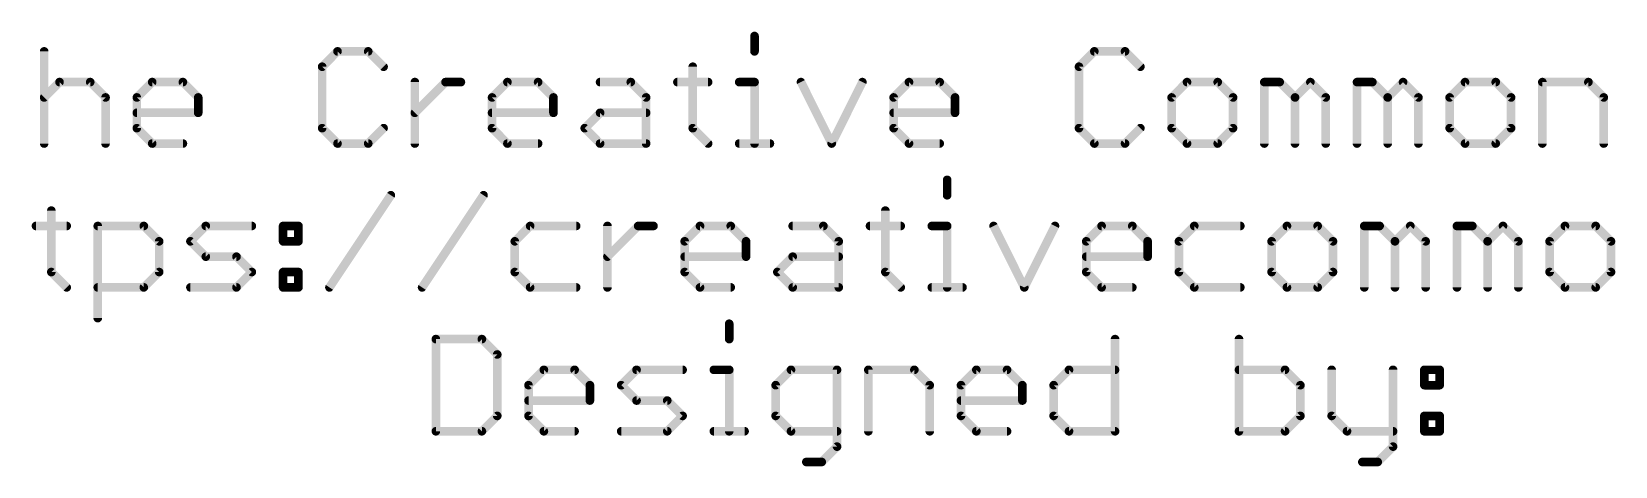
# Model space of a CAD drawing. Extents: x -30 to 77, y -16 to 20.
# Drawn here: x -5.79 to 22.18, y -15.78 to -8.11 of the extents above; entities that cross this region are included whole.
import ezdxf

# ---------------------------------------------------------------- set-up
doc = ezdxf.new("R2010")
doc.units = 0
doc.layers.add('51', color=53, linetype='CONTINUOUS')

msp = doc.modelspace()

# ---------------------------------------------------------------- linework, layer by layer
at = {"layer": '51', "const_width": 0.1524}
for points in [[(6.9762, -8.1856), (6.9762, -8.4568)], [(-5.5736, -8.4568), (-5.5736, -10.0838)], [(-0.391, -8.4568), (-0.6621, -8.728)], [(0.1514, -8.4568), (-0.391, -8.4568)], [(0.4225, -8.728), (0.1514, -8.4568)], [(12.9791, -8.4568), (12.708, -8.728)], [(13.5215, -8.4568), (12.9791, -8.4568)], [(13.7926, -8.728), (13.5215, -8.4568)], [(-0.6621, -8.728), (-0.6621, -9.8126)], [(5.8848, -8.728), (5.8848, -9.8126)], [(12.708, -8.728), (12.708, -9.8126)], [(-5.5736, -9.2703), (-5.3024, -8.9991)], [(-5.3024, -8.9991), (-4.7601, -8.9991)], [(-4.7601, -8.9991), (-4.4889, -9.2703)], [(-3.9364, -9.2703), (-3.6653, -8.9991)], [(-3.6653, -8.9991), (-3.1229, -8.9991)], [(-3.1229, -8.9991), (-2.8518, -9.2703)], [(0.975, -10.0838), (0.975, -8.9991)], [(0.975, -9.5415), (1.5174, -8.9991)], [(1.5174, -8.9991), (1.7885, -8.9991)], [(2.3393, -9.2703), (2.6105, -8.9991)], [(2.6105, -8.9991), (3.1528, -8.9991)], [(3.1528, -8.9991), (3.424, -9.2703)], [(4.2476, -8.9991), (4.79, -8.9991)], [(4.79, -8.9991), (5.0611, -9.2703)], [(5.6136, -8.9991), (6.156, -8.9991)], [(6.7051, -8.9991), (6.9762, -8.9991)], [(6.9762, -8.9991), (6.9762, -10.0838)], [(7.7965, -8.9991), (8.3388, -10.0838)], [(8.3388, -10.0838), (8.8812, -8.9991)], [(9.4337, -9.2703), (9.7048, -8.9991)], [(9.7048, -8.9991), (10.2472, -8.9991)], [(10.2472, -8.9991), (10.5183, -9.2703)], [(14.6163, -8.9991), (14.3451, -9.2703)], [(15.1586, -8.9991), (14.6163, -8.9991)], [(15.4298, -9.2703), (15.1586, -8.9991)], [(15.9823, -10.0838), (15.9823, -8.9991)], [(15.9823, -8.9991), (16.2535, -8.9991)], [(16.2535, -8.9991), (16.5246, -9.2703)], [(16.5246, -9.2703), (16.7958, -8.9991)], [(16.7958, -8.9991), (17.067, -9.2703)], [(17.6195, -10.0838), (17.6195, -8.9991)], [(17.6195, -8.9991), (17.8906, -8.9991)], [(17.8906, -8.9991), (18.1618, -9.2703)], [(18.1618, -9.2703), (18.4329, -8.9991)], [(18.4329, -8.9991), (18.7041, -9.2703)], [(19.5278, -8.9991), (19.2566, -9.2703)], [(20.0701, -8.9991), (19.5278, -8.9991)], [(20.3413, -9.2703), (20.0701, -8.9991)], [(20.8938, -10.0838), (20.8938, -8.9991)], [(20.8938, -8.9991), (21.7073, -8.9991)], [(21.7073, -8.9991), (21.9784, -9.2703)], [(-4.4889, -9.2703), (-4.4889, -10.0838)], [(-3.9364, -9.8126), (-3.9364, -9.2703)], [(-2.8518, -9.2703), (-2.8518, -9.5415)], [(2.3393, -9.8126), (2.3393, -9.2703)], [(3.424, -9.2703), (3.424, -9.5415)], [(5.0611, -9.2703), (5.0611, -10.0838)], [(9.4337, -9.8126), (9.4337, -9.2703)], [(10.5183, -9.2703), (10.5183, -9.5415)], [(14.3451, -9.2703), (14.3451, -9.8126)], [(15.4298, -9.8126), (15.4298, -9.2703)], [(16.5246, -9.2703), (16.5246, -10.0838)], [(17.067, -9.2703), (17.067, -10.0838)], [(18.1618, -9.2703), (18.1618, -10.0838)], [(18.7041, -9.2703), (18.7041, -10.0838)], [(19.2566, -9.2703), (19.2566, -9.8126)], [(20.3413, -9.8126), (20.3413, -9.2703)], [(21.9784, -9.2703), (21.9784, -10.0838)], [(-2.8518, -9.5415), (-3.9364, -9.5415)], [(3.424, -9.5415), (2.3393, -9.5415)], [(3.9765, -9.8126), (4.2476, -9.5415)], [(4.2476, -9.5415), (5.0611, -9.5415)], [(10.5183, -9.5415), (9.4337, -9.5415)], [(-3.6653, -10.0838), (-3.9364, -9.8126)], [(-0.6621, -9.8126), (-0.391, -10.0838)], [(0.1514, -10.0838), (0.4225, -9.8126)], [(2.6105, -10.0838), (2.3393, -9.8126)], [(4.2476, -10.0838), (3.9765, -9.8126)], [(5.8848, -9.8126), (6.156, -10.0838)], [(9.7048, -10.0838), (9.4337, -9.8126)], [(12.708, -9.8126), (12.9791, -10.0838)], [(13.5215, -10.0838), (13.7926, -9.8126)], [(14.3451, -9.8126), (14.6163, -10.0838)], [(15.1586, -10.0838), (15.4298, -9.8126)], [(19.2566, -9.8126), (19.5278, -10.0838)], [(20.0701, -10.0838), (20.3413, -9.8126)], [(-3.1229, -10.0838), (-3.6653, -10.0838)], [(-0.391, -10.0838), (0.1514, -10.0838)], [(3.1528, -10.0838), (2.6105, -10.0838)], [(5.0611, -10.0838), (4.2476, -10.0838)], [(6.7051, -10.0838), (7.2474, -10.0838)], [(10.2472, -10.0838), (9.7048, -10.0838)], [(12.9791, -10.0838), (13.5215, -10.0838)], [(14.6163, -10.0838), (15.1586, -10.0838)], [(19.5278, -10.0838), (20.0701, -10.0838)], [(10.379, -10.7256), (10.379, -10.9968)], [(-0.5337, -12.6238), (0.5509, -10.9968)], [(1.1034, -12.6238), (2.1881, -10.9968)], [(-5.718, -11.5391), (-5.1757, -11.5391)], [(-5.4469, -11.268), (-5.4469, -12.3526)], [(-4.6266, -13.1661), (-4.6266, -11.5391)], [(-4.6266, -11.5391), (-3.8131, -11.5391)], [(-3.8131, -11.5391), (-3.542, -11.8103)], [(-2.9895, -11.8103), (-2.7183, -11.5391)], [(-2.7183, -11.5391), (-1.9048, -11.5391)], [(-1.3523, -11.5391), (-1.0811, -11.5391)], [(-1.3523, -11.8103), (-1.3523, -11.5391)], [(-1.0811, -11.5391), (-1.0811, -11.8103)], [(3.0118, -11.5391), (2.7406, -11.8103)], [(3.8253, -11.5391), (3.0118, -11.5391)], [(4.3777, -12.6238), (4.3777, -11.5391)], [(4.3777, -12.0815), (4.9201, -11.5391)], [(4.9201, -11.5391), (5.1912, -11.5391)], [(5.742, -11.8103), (6.0132, -11.5391)], [(6.0132, -11.5391), (6.5555, -11.5391)], [(6.5555, -11.5391), (6.8267, -11.8103)], [(7.6504, -11.5391), (8.1927, -11.5391)], [(8.1927, -11.5391), (8.4639, -11.8103)], [(9.0164, -11.5391), (9.5587, -11.5391)], [(9.2875, -11.268), (9.2875, -12.3526)], [(10.1078, -11.5391), (10.379, -11.5391)], [(10.379, -11.5391), (10.379, -12.6238)], [(11.1992, -11.5391), (11.7416, -12.6238)], [(11.7416, -12.6238), (12.2839, -11.5391)], [(12.8364, -11.8103), (13.1075, -11.5391)], [(13.1075, -11.5391), (13.6499, -11.5391)], [(13.6499, -11.5391), (13.921, -11.8103)], [(14.7447, -11.5391), (14.4735, -11.8103)], [(15.5582, -11.5391), (14.7447, -11.5391)], [(16.3819, -11.5391), (16.1107, -11.8103)], [(16.9242, -11.5391), (16.3819, -11.5391)], [(17.1954, -11.8103), (16.9242, -11.5391)], [(17.7479, -12.6238), (17.7479, -11.5391)], [(17.7479, -11.5391), (18.019, -11.5391)], [(18.019, -11.5391), (18.2902, -11.8103)], [(18.2902, -11.8103), (18.5614, -11.5391)], [(18.5614, -11.5391), (18.8325, -11.8103)], [(19.385, -12.6238), (19.385, -11.5391)], [(19.385, -11.5391), (19.6562, -11.5391)], [(19.6562, -11.5391), (19.9273, -11.8103)], [(19.9273, -11.8103), (20.1985, -11.5391)], [(20.1985, -11.5391), (20.4697, -11.8103)], [(21.2933, -11.5391), (21.0222, -11.8103)], [(21.8357, -11.5391), (21.2933, -11.5391)], [(22.1068, -11.8103), (21.8357, -11.5391)], [(-3.542, -11.8103), (-3.542, -12.3526)], [(-2.7183, -12.0815), (-2.9895, -11.8103)], [(-1.0811, -11.8103), (-1.3523, -11.8103)], [(2.7406, -11.8103), (2.7406, -12.3526)], [(5.742, -12.3526), (5.742, -11.8103)], [(6.8267, -11.8103), (6.8267, -12.0815)], [(8.4639, -11.8103), (8.4639, -12.6238)], [(12.8364, -12.3526), (12.8364, -11.8103)], [(13.921, -11.8103), (13.921, -12.0815)], [(14.4735, -11.8103), (14.4735, -12.3526)], [(16.1107, -11.8103), (16.1107, -12.3526)], [(17.1954, -12.3526), (17.1954, -11.8103)], [(18.2902, -11.8103), (18.2902, -12.6238)], [(18.8325, -11.8103), (18.8325, -12.6238)], [(19.9273, -11.8103), (19.9273, -12.6238)], [(20.4697, -11.8103), (20.4697, -12.6238)], [(21.0222, -11.8103), (21.0222, -12.3526)], [(22.1068, -12.3526), (22.1068, -11.8103)], [(-2.176, -12.0815), (-2.7183, -12.0815)], [(-1.9048, -12.3526), (-2.176, -12.0815)], [(6.8267, -12.0815), (5.742, -12.0815)], [(7.3792, -12.3526), (7.6504, -12.0815)], [(7.6504, -12.0815), (8.4639, -12.0815)], [(13.921, -12.0815), (12.8364, -12.0815)], [(-5.4469, -12.3526), (-5.1757, -12.6238)], [(-3.542, -12.3526), (-3.8131, -12.6238)], [(-2.176, -12.6238), (-1.9048, -12.3526)], [(-1.3523, -12.3526), (-1.0811, -12.3526)], [(-1.3523, -12.6238), (-1.3523, -12.3526)], [(-1.0811, -12.3526), (-1.0811, -12.6238)], [(2.7406, -12.3526), (3.0118, -12.6238)], [(6.0132, -12.6238), (5.742, -12.3526)], [(7.6504, -12.6238), (7.3792, -12.3526)], [(9.2875, -12.3526), (9.5587, -12.6238)], [(13.1075, -12.6238), (12.8364, -12.3526)], [(14.4735, -12.3526), (14.7447, -12.6238)], [(16.1107, -12.3526), (16.3819, -12.6238)], [(16.9242, -12.6238), (17.1954, -12.3526)], [(21.0222, -12.3526), (21.2933, -12.6238)], [(21.8357, -12.6238), (22.1068, -12.3526)], [(-3.8131, -12.6238), (-4.6266, -12.6238)], [(-2.9895, -12.6238), (-2.176, -12.6238)], [(-1.0811, -12.6238), (-1.3523, -12.6238)], [(3.0118, -12.6238), (3.8253, -12.6238)], [(6.5555, -12.6238), (6.0132, -12.6238)], [(8.4639, -12.6238), (7.6504, -12.6238)], [(10.1078, -12.6238), (10.6501, -12.6238)], [(13.6499, -12.6238), (13.1075, -12.6238)], [(14.7447, -12.6238), (15.5582, -12.6238)], [(16.3819, -12.6238), (16.9242, -12.6238)], [(21.2933, -12.6238), (21.8357, -12.6238)], [(6.5288, -13.2656), (6.5288, -13.5368)], [(1.3462, -13.5368), (1.3462, -15.1638)], [(2.1597, -13.5368), (1.3462, -13.5368)], [(2.4309, -13.808), (2.1597, -13.5368)], [(13.3452, -13.5368), (13.3452, -15.1638)], [(15.5349, -13.5368), (15.5349, -15.1638)], [(2.4309, -14.8926), (2.4309, -13.808)], [(2.9834, -14.3503), (3.2545, -14.0791)], [(3.2545, -14.0791), (3.7969, -14.0791)], [(3.7969, -14.0791), (4.068, -14.3503)], [(4.6205, -14.3503), (4.8917, -14.0791)], [(4.8917, -14.0791), (5.7052, -14.0791)], [(6.2577, -14.0791), (6.5288, -14.0791)], [(6.5288, -14.0791), (6.5288, -15.1638)], [(7.6203, -14.0791), (7.3491, -14.3503)], [(8.4338, -14.0791), (7.6203, -14.0791)], [(8.4338, -15.435), (8.4338, -14.0791)], [(8.9863, -15.1638), (8.9863, -14.0791)], [(8.9863, -14.0791), (9.7998, -14.0791)], [(9.7998, -14.0791), (10.0709, -14.3503)], [(10.6234, -14.3503), (10.8946, -14.0791)], [(10.8946, -14.0791), (11.4369, -14.0791)], [(11.4369, -14.0791), (11.7081, -14.3503)], [(12.2606, -14.3503), (12.5317, -14.0791)], [(12.5317, -14.0791), (13.3452, -14.0791)], [(16.3484, -14.0791), (15.5349, -14.0791)], [(16.6195, -14.3503), (16.3484, -14.0791)], [(17.172, -14.0791), (17.172, -14.8926)], [(18.2567, -14.0791), (18.2567, -15.435)], [(18.8092, -14.0791), (19.0804, -14.0791)], [(18.8092, -14.3503), (18.8092, -14.0791)], [(19.0804, -14.0791), (19.0804, -14.3503)], [(2.9834, -14.8926), (2.9834, -14.3503)], [(4.068, -14.6215), (2.9834, -14.6215)], [(4.068, -14.3503), (4.068, -14.6215)], [(4.8917, -14.6215), (4.6205, -14.3503)], [(5.434, -14.6215), (4.8917, -14.6215)], [(5.7052, -14.8926), (5.434, -14.6215)], [(7.3491, -14.3503), (7.3491, -14.8926)], [(10.0709, -14.3503), (10.0709, -15.1638)], [(10.6234, -14.8926), (10.6234, -14.3503)], [(11.7081, -14.6215), (10.6234, -14.6215)], [(11.7081, -14.3503), (11.7081, -14.6215)], [(12.2606, -14.8926), (12.2606, -14.3503)], [(16.6195, -14.8926), (16.6195, -14.3503)], [(19.0804, -14.3503), (18.8092, -14.3503)], [(2.1597, -15.1638), (2.4309, -14.8926)], [(3.2545, -15.1638), (2.9834, -14.8926)], [(5.434, -15.1638), (5.7052, -14.8926)], [(7.3491, -14.8926), (7.6203, -15.1638)], [(10.8946, -15.1638), (10.6234, -14.8926)], [(12.5317, -15.1638), (12.2606, -14.8926)], [(16.3484, -15.1638), (16.6195, -14.8926)], [(17.172, -14.8926), (17.4432, -15.1638)], [(18.8092, -14.8926), (19.0804, -14.8926)], [(18.8092, -15.1638), (18.8092, -14.8926)], [(19.0804, -14.8926), (19.0804, -15.1638)], [(1.3462, -15.1638), (2.1597, -15.1638)], [(3.7969, -15.1638), (3.2545, -15.1638)], [(4.6205, -15.1638), (5.434, -15.1638)], [(6.2577, -15.1638), (6.8, -15.1638)], [(7.6203, -15.1638), (8.4338, -15.1638)], [(11.4369, -15.1638), (10.8946, -15.1638)], [(13.3452, -15.1638), (12.5317, -15.1638)], [(15.5349, -15.1638), (16.3484, -15.1638)], [(17.4432, -15.1638), (18.2567, -15.1638)], [(19.0804, -15.1638), (18.8092, -15.1638)], [(8.1626, -15.7061), (8.4338, -15.435)], [(18.2567, -15.435), (17.9855, -15.7061)], [(7.8914, -15.7061), (8.1626, -15.7061)], [(17.9855, -15.7061), (17.7144, -15.7061)]]:
    msp.add_lwpolyline(points, dxfattribs=at)
at = {"layer": '51', "const_width": 0.0762}
for points in [[(7.0143, -8.1856, 1), (6.9381, -8.1856)], [(-5.5355, -8.4568, 1), (-5.6117, -8.4568)], [(-0.391, -8.4187, 1), (-0.391, -8.4949)], [(-0.364, -8.4838, 1), (-0.4179, -8.4299)], [(0.1783, -8.4299, 1), (0.1244, -8.4838)], [(0.1514, -8.4949, 1), (0.1514, -8.4187)], [(12.9791, -8.4187, 1), (12.9791, -8.4949)], [(13.0061, -8.4838, 1), (12.9522, -8.4299)], [(13.5484, -8.4299, 1), (13.4945, -8.4838)], [(13.5215, -8.4949, 1), (13.5215, -8.4187)], [(-0.6891, -8.701, 1), (-0.6352, -8.7549)], [(-0.624, -8.728, 1), (-0.7002, -8.728)], [(0.3956, -8.7549, 1), (0.4495, -8.701)], [(5.9229, -8.728, 1), (5.8467, -8.728)], [(6.9381, -8.4568, 1), (7.0143, -8.4568)], [(12.681, -8.701, 1), (12.7349, -8.7549)], [(12.7461, -8.728, 1), (12.6699, -8.728)], [(13.7657, -8.7549, 1), (13.8196, -8.701)], [(-5.3024, -8.961, 1), (-5.3024, -9.0372)], [(-5.2755, -9.0261, 1), (-5.3294, -8.9722)], [(-4.7332, -8.9722, 1), (-4.787, -9.0261)], [(-4.7601, -9.0372, 1), (-4.7601, -8.961)], [(-3.6653, -8.961, 1), (-3.6653, -9.0372)], [(-3.6383, -9.0261, 1), (-3.6922, -8.9722)], [(-3.096, -8.9722, 1), (-3.1499, -9.0261)], [(-3.1229, -9.0372, 1), (-3.1229, -8.961)], [(1.0131, -8.9991, 1), (0.9369, -8.9991)], [(1.5174, -8.961, 1), (1.5174, -9.0372)], [(1.5443, -9.0261, 1), (1.4904, -8.9722)], [(1.7885, -9.0372, 1), (1.7885, -8.961)], [(2.6105, -8.961, 1), (2.6105, -9.0372)], [(2.6374, -9.0261, 1), (2.5835, -8.9722)], [(3.1798, -8.9722, 1), (3.1259, -9.0261)], [(3.1528, -9.0372, 1), (3.1528, -8.961)], [(4.2476, -8.961, 1), (4.2476, -9.0372)], [(4.8169, -8.9722, 1), (4.763, -9.0261)], [(4.79, -9.0372, 1), (4.79, -8.961)], [(5.6136, -8.961, 1), (5.6136, -9.0372)], [(6.156, -9.0372, 1), (6.156, -8.961)], [(6.7051, -8.961, 1), (6.7051, -9.0372)], [(7.0143, -8.9991, 1), (6.9381, -8.9991)], [(6.9762, -9.0372, 1), (6.9762, -8.961)], [(7.8306, -8.9821, 1), (7.7624, -9.0162)], [(8.9152, -9.0162, 1), (8.8471, -8.9821)], [(9.7048, -8.961, 1), (9.7048, -9.0372)], [(9.7318, -9.0261, 1), (9.6779, -8.9722)], [(10.2741, -8.9722, 1), (10.2202, -9.0261)], [(10.2472, -9.0372, 1), (10.2472, -8.961)], [(14.6163, -8.961, 1), (14.6163, -9.0372)], [(14.6432, -9.0261, 1), (14.5894, -8.9722)], [(15.1856, -8.9722, 1), (15.1317, -9.0261)], [(15.1586, -9.0372, 1), (15.1586, -8.961)], [(16.0204, -8.9991, 1), (15.9442, -8.9991)], [(15.9823, -8.961, 1), (15.9823, -9.0372)], [(16.2804, -8.9722, 1), (16.2265, -9.0261)], [(16.2535, -9.0372, 1), (16.2535, -8.961)], [(16.8227, -8.9722, 1), (16.7688, -9.0261)], [(16.8227, -9.0261, 1), (16.7688, -8.9722)], [(17.6576, -8.9991, 1), (17.5814, -8.9991)], [(17.6195, -8.961, 1), (17.6195, -9.0372)], [(17.9176, -8.9722, 1), (17.8637, -9.0261)], [(17.8906, -9.0372, 1), (17.8906, -8.961)], [(18.4599, -8.9722, 1), (18.406, -9.0261)], [(18.4599, -9.0261, 1), (18.406, -8.9722)], [(19.5278, -8.961, 1), (19.5278, -9.0372)], [(19.5547, -9.0261, 1), (19.5008, -8.9722)], [(20.097, -8.9722, 1), (20.0432, -9.0261)], [(20.0701, -9.0372, 1), (20.0701, -8.961)], [(20.9319, -8.9991, 1), (20.8557, -8.9991)], [(20.8938, -8.961, 1), (20.8938, -9.0372)], [(21.7342, -8.9722, 1), (21.6803, -9.0261)], [(21.7073, -9.0372, 1), (21.7073, -8.961)], [(-5.6005, -9.2434, 1), (-5.5467, -9.2972)], [(-4.4508, -9.2703, 1), (-4.527, -9.2703)], [(-4.5159, -9.2972, 1), (-4.462, -9.2434)], [(-3.8983, -9.2703, 1), (-3.9745, -9.2703)], [(-3.9634, -9.2434, 1), (-3.9095, -9.2972)], [(-2.8137, -9.2703, 1), (-2.8899, -9.2703)], [(-2.8787, -9.2972, 1), (-2.8248, -9.2434)], [(2.3774, -9.2703, 1), (2.3012, -9.2703)], [(2.3124, -9.2434, 1), (2.3663, -9.2972)], [(3.4621, -9.2703, 1), (3.3859, -9.2703)], [(3.397, -9.2972, 1), (3.4509, -9.2434)], [(5.0992, -9.2703, 1), (5.023, -9.2703)], [(5.0342, -9.2972, 1), (5.0881, -9.2434)], [(9.4718, -9.2703, 1), (9.3956, -9.2703)], [(9.4067, -9.2434, 1), (9.4606, -9.2972)], [(10.5564, -9.2703, 1), (10.4802, -9.2703)], [(10.4914, -9.2972, 1), (10.5453, -9.2434)], [(14.3832, -9.2703, 1), (14.307, -9.2703)], [(14.3182, -9.2434, 1), (14.3721, -9.2972)], [(15.4679, -9.2703, 1), (15.3917, -9.2703)], [(15.4029, -9.2972, 1), (15.4567, -9.2434)], [(16.5627, -9.2703, 1), (16.4865, -9.2703)], [(16.4977, -9.2434, 1), (16.5516, -9.2972)], [(16.4977, -9.2972, 1), (16.5516, -9.2434)], [(17.1051, -9.2703, 1), (17.0289, -9.2703)], [(17.04, -9.2972, 1), (17.0939, -9.2434)], [(18.1999, -9.2703, 1), (18.1237, -9.2703)], [(18.1348, -9.2434, 1), (18.1887, -9.2972)], [(18.1348, -9.2972, 1), (18.1887, -9.2434)], [(18.7422, -9.2703, 1), (18.666, -9.2703)], [(18.6772, -9.2972, 1), (18.7311, -9.2434)], [(19.2947, -9.2703, 1), (19.2185, -9.2703)], [(19.2297, -9.2434, 1), (19.2835, -9.2972)], [(20.3794, -9.2703, 1), (20.3032, -9.2703)], [(20.3143, -9.2972, 1), (20.3682, -9.2434)], [(22.0165, -9.2703, 1), (21.9403, -9.2703)], [(21.9515, -9.2972, 1), (22.0054, -9.2434)], [(-3.9364, -9.5034, 1), (-3.9364, -9.5796)], [(-2.8899, -9.5415, 1), (-2.8137, -9.5415)], [(-2.8518, -9.5796, 1), (-2.8518, -9.5034)], [(0.9481, -9.5145, 1), (1.002, -9.5684)], [(2.3393, -9.5034, 1), (2.3393, -9.5796)], [(3.3859, -9.5415, 1), (3.4621, -9.5415)], [(3.424, -9.5796, 1), (3.424, -9.5034)], [(4.2476, -9.5034, 1), (4.2476, -9.5796)], [(4.2746, -9.5684, 1), (4.2207, -9.5145)], [(5.0611, -9.5796, 1), (5.0611, -9.5034)], [(9.4337, -9.5034, 1), (9.4337, -9.5796)], [(10.4802, -9.5415, 1), (10.5564, -9.5415)], [(10.5183, -9.5796, 1), (10.5183, -9.5034)], [(-3.9095, -9.7857, 1), (-3.9634, -9.8396)], [(-3.9745, -9.8126, 1), (-3.8983, -9.8126)], [(-0.6352, -9.7857, 1), (-0.6891, -9.8396)], [(-0.7002, -9.8126, 1), (-0.624, -9.8126)], [(0.4495, -9.8396, 1), (0.3956, -9.7857)], [(2.3663, -9.7857, 1), (2.3124, -9.8396)], [(2.3012, -9.8126, 1), (2.3774, -9.8126)], [(4.0034, -9.7857, 1), (3.9495, -9.8396)], [(3.9495, -9.7857, 1), (4.0034, -9.8396)], [(5.9117, -9.7857, 1), (5.8579, -9.8396)], [(5.8467, -9.8126, 1), (5.9229, -9.8126)], [(9.4606, -9.7857, 1), (9.4067, -9.8396)], [(9.3956, -9.8126, 1), (9.4718, -9.8126)], [(12.7349, -9.7857, 1), (12.681, -9.8396)], [(12.6699, -9.8126, 1), (12.7461, -9.8126)], [(13.8196, -9.8396, 1), (13.7657, -9.7857)], [(14.3721, -9.7857, 1), (14.3182, -9.8396)], [(14.307, -9.8126, 1), (14.3832, -9.8126)], [(15.3917, -9.8126, 1), (15.4679, -9.8126)], [(15.4567, -9.8396, 1), (15.4029, -9.7857)], [(19.2835, -9.7857, 1), (19.2297, -9.8396)], [(19.2185, -9.8126, 1), (19.2947, -9.8126)], [(20.3032, -9.8126, 1), (20.3794, -9.8126)], [(20.3682, -9.8396, 1), (20.3143, -9.7857)], [(-5.6117, -10.0838, 1), (-5.5355, -10.0838)], [(-4.527, -10.0838, 1), (-4.4508, -10.0838)], [(-3.6653, -10.0457, 1), (-3.6653, -10.1219)], [(-3.6922, -10.1107, 1), (-3.6383, -10.0569)], [(-3.1229, -10.1219, 1), (-3.1229, -10.0457)], [(-0.391, -10.0457, 1), (-0.391, -10.1219)], [(-0.4179, -10.1107, 1), (-0.364, -10.0569)], [(0.1244, -10.0569, 1), (0.1783, -10.1107)], [(0.1514, -10.1219, 1), (0.1514, -10.0457)], [(0.9369, -10.0838, 1), (1.0131, -10.0838)], [(2.6105, -10.0457, 1), (2.6105, -10.1219)], [(2.5835, -10.1107, 1), (2.6374, -10.0569)], [(3.1528, -10.1219, 1), (3.1528, -10.0457)], [(4.2476, -10.0457, 1), (4.2476, -10.1219)], [(4.2207, -10.1107, 1), (4.2746, -10.0569)], [(5.023, -10.0838, 1), (5.0992, -10.0838)], [(5.0611, -10.1219, 1), (5.0611, -10.0457)], [(6.129, -10.1107, 1), (6.1829, -10.0569)], [(6.7051, -10.0457, 1), (6.7051, -10.1219)], [(6.9381, -10.0838, 1), (7.0143, -10.0838)], [(7.2474, -10.1219, 1), (7.2474, -10.0457)], [(8.3048, -10.0668, 1), (8.3729, -10.1008)], [(8.3048, -10.1008, 1), (8.3729, -10.0668)], [(9.7048, -10.0457, 1), (9.7048, -10.1219)], [(9.6779, -10.1107, 1), (9.7318, -10.0569)], [(10.2472, -10.1219, 1), (10.2472, -10.0457)], [(12.9791, -10.0457, 1), (12.9791, -10.1219)], [(12.9522, -10.1107, 1), (13.0061, -10.0569)], [(13.4945, -10.0569, 1), (13.5484, -10.1107)], [(13.5215, -10.1219, 1), (13.5215, -10.0457)], [(14.6163, -10.0457, 1), (14.6163, -10.1219)], [(14.5894, -10.1107, 1), (14.6432, -10.0569)], [(15.1317, -10.0569, 1), (15.1856, -10.1107)], [(15.1586, -10.1219, 1), (15.1586, -10.0457)], [(15.9442, -10.0838, 1), (16.0204, -10.0838)], [(16.4865, -10.0838, 1), (16.5627, -10.0838)], [(17.0289, -10.0838, 1), (17.1051, -10.0838)], [(17.5814, -10.0838, 1), (17.6576, -10.0838)], [(18.1237, -10.0838, 1), (18.1999, -10.0838)], [(18.666, -10.0838, 1), (18.7422, -10.0838)], [(19.5278, -10.0457, 1), (19.5278, -10.1219)], [(19.5008, -10.1107, 1), (19.5547, -10.0569)], [(20.0432, -10.0569, 1), (20.097, -10.1107)], [(20.0701, -10.1219, 1), (20.0701, -10.0457)], [(20.8557, -10.0838, 1), (20.9319, -10.0838)], [(21.9403, -10.0838, 1), (22.0165, -10.0838)], [(10.4171, -10.7256, 1), (10.3409, -10.7256)], [(0.5826, -11.0179, 1), (0.5192, -10.9757)], [(2.2198, -11.0179, 1), (2.1564, -10.9757)], [(10.3409, -10.9968, 1), (10.4171, -10.9968)], [(-5.718, -11.501, 1), (-5.718, -11.5772)], [(-5.4088, -11.268, 1), (-5.485, -11.268)], [(-5.1757, -11.5772, 1), (-5.1757, -11.501)], [(-4.5885, -11.5391, 1), (-4.6647, -11.5391)], [(-4.6266, -11.501, 1), (-4.6266, -11.5772)], [(-3.7862, -11.5122, 1), (-3.8401, -11.5661)], [(-3.8131, -11.5772, 1), (-3.8131, -11.501)], [(-2.7183, -11.501, 1), (-2.7183, -11.5772)], [(-2.6914, -11.5661, 1), (-2.7452, -11.5122)], [(-1.9048, -11.5772, 1), (-1.9048, -11.501)], [(-1.3523, -11.501, 1), (-1.3523, -11.5772)], [(-1.3142, -11.5391, 1), (-1.3904, -11.5391)], [(-1.043, -11.5391, 1), (-1.1192, -11.5391)], [(-1.0811, -11.5772, 1), (-1.0811, -11.501)], [(3.0118, -11.501, 1), (3.0118, -11.5772)], [(3.0387, -11.5661, 1), (2.9848, -11.5122)], [(3.8253, -11.5772, 1), (3.8253, -11.501)], [(4.4158, -11.5391, 1), (4.3396, -11.5391)], [(4.9201, -11.501, 1), (4.9201, -11.5772)], [(4.947, -11.5661, 1), (4.8931, -11.5122)], [(5.1912, -11.5772, 1), (5.1912, -11.501)], [(6.0132, -11.501, 1), (6.0132, -11.5772)], [(6.0401, -11.5661, 1), (5.9863, -11.5122)], [(6.5825, -11.5122, 1), (6.5286, -11.5661)], [(6.5555, -11.5772, 1), (6.5555, -11.501)], [(7.6504, -11.501, 1), (7.6504, -11.5772)], [(8.2196, -11.5122, 1), (8.1658, -11.5661)], [(8.1927, -11.5772, 1), (8.1927, -11.501)], [(9.0164, -11.501, 1), (9.0164, -11.5772)], [(9.3256, -11.268, 1), (9.2494, -11.268)], [(9.5587, -11.5772, 1), (9.5587, -11.501)], [(10.1078, -11.501, 1), (10.1078, -11.5772)], [(10.4171, -11.5391, 1), (10.3409, -11.5391)], [(10.379, -11.5772, 1), (10.379, -11.501)], [(11.2333, -11.5221, 1), (11.1652, -11.5562)], [(12.318, -11.5562, 1), (12.2498, -11.5221)], [(13.1075, -11.501, 1), (13.1075, -11.5772)], [(13.1345, -11.5661, 1), (13.0806, -11.5122)], [(13.6768, -11.5122, 1), (13.6229, -11.5661)], [(13.6499, -11.5772, 1), (13.6499, -11.501)], [(14.7447, -11.501, 1), (14.7447, -11.5772)], [(14.7716, -11.5661, 1), (14.7178, -11.5122)], [(15.5582, -11.5772, 1), (15.5582, -11.501)], [(16.3819, -11.501, 1), (16.3819, -11.5772)], [(16.4088, -11.5661, 1), (16.3549, -11.5122)], [(16.9511, -11.5122, 1), (16.8973, -11.5661)], [(16.9242, -11.5772, 1), (16.9242, -11.501)], [(17.786, -11.5391, 1), (17.7098, -11.5391)], [(17.7479, -11.501, 1), (17.7479, -11.5772)], [(18.046, -11.5122, 1), (17.9921, -11.5661)], [(18.019, -11.5772, 1), (18.019, -11.501)], [(18.5883, -11.5122, 1), (18.5344, -11.5661)], [(18.5883, -11.5661, 1), (18.5344, -11.5122)], [(19.4231, -11.5391, 1), (19.3469, -11.5391)], [(19.385, -11.501, 1), (19.385, -11.5772)], [(19.6831, -11.5122, 1), (19.6292, -11.5661)], [(19.6562, -11.5772, 1), (19.6562, -11.501)], [(20.2254, -11.5122, 1), (20.1716, -11.5661)], [(20.2254, -11.5661, 1), (20.1716, -11.5122)], [(21.2933, -11.501, 1), (21.2933, -11.5772)], [(21.3203, -11.5661, 1), (21.2664, -11.5122)], [(21.8626, -11.5122, 1), (21.8087, -11.5661)], [(21.8357, -11.5772, 1), (21.8357, -11.501)], [(-3.5039, -11.8103, 1), (-3.5801, -11.8103)], [(-3.5689, -11.8372, 1), (-3.515, -11.7834)], [(-2.9625, -11.7834, 1), (-3.0164, -11.8372)], [(-3.0164, -11.7834, 1), (-2.9625, -11.8372)], [(-1.3523, -11.7722, 1), (-1.3523, -11.8484)], [(-1.0811, -11.8484, 1), (-1.0811, -11.7722)], [(2.7787, -11.8103, 1), (2.7025, -11.8103)], [(2.7136, -11.7834, 1), (2.7675, -11.8372)], [(5.7801, -11.8103, 1), (5.7039, -11.8103)], [(5.7151, -11.7834, 1), (5.769, -11.8372)], [(6.8648, -11.8103, 1), (6.7886, -11.8103)], [(6.7998, -11.8372, 1), (6.8536, -11.7834)], [(8.502, -11.8103, 1), (8.4258, -11.8103)], [(8.4369, -11.8372, 1), (8.4908, -11.7834)], [(12.8745, -11.8103, 1), (12.7983, -11.8103)], [(12.8094, -11.7834, 1), (12.8633, -11.8372)], [(13.9591, -11.8103, 1), (13.8829, -11.8103)], [(13.8941, -11.8372, 1), (13.948, -11.7834)], [(14.5116, -11.8103, 1), (14.4354, -11.8103)], [(14.4466, -11.7834, 1), (14.5005, -11.8372)], [(16.1488, -11.8103, 1), (16.0726, -11.8103)], [(16.0838, -11.7834, 1), (16.1376, -11.8372)], [(17.2335, -11.8103, 1), (17.1573, -11.8103)], [(17.1684, -11.8372, 1), (17.2223, -11.7834)], [(18.3283, -11.8103, 1), (18.2521, -11.8103)], [(18.2632, -11.7834, 1), (18.3171, -11.8372)], [(18.2632, -11.8372, 1), (18.3171, -11.7834)], [(18.8706, -11.8103, 1), (18.7944, -11.8103)], [(18.8056, -11.8372, 1), (18.8595, -11.7834)], [(19.9654, -11.8103, 1), (19.8892, -11.8103)], [(19.9004, -11.7834, 1), (19.9543, -11.8372)], [(19.9004, -11.8372, 1), (19.9543, -11.7834)], [(20.5078, -11.8103, 1), (20.4316, -11.8103)], [(20.4427, -11.8372, 1), (20.4966, -11.7834)], [(21.0603, -11.8103, 1), (20.9841, -11.8103)], [(20.9952, -11.7834, 1), (21.0491, -11.8372)], [(22.1449, -11.8103, 1), (22.0687, -11.8103)], [(22.0799, -11.8372, 1), (22.1338, -11.7834)], [(-2.7183, -12.0434, 1), (-2.7183, -12.1196)], [(-2.7452, -12.1084, 1), (-2.6914, -12.0545)], [(-2.149, -12.0545, 1), (-2.2029, -12.1084)], [(-2.176, -12.1196, 1), (-2.176, -12.0434)], [(-1.3904, -11.8103, 1), (-1.3142, -11.8103)], [(-1.1192, -11.8103, 1), (-1.043, -11.8103)], [(4.3508, -12.0545, 1), (4.4047, -12.1084)], [(5.742, -12.0434, 1), (5.742, -12.1196)], [(6.8267, -12.1196, 1), (6.8267, -12.0434)], [(7.6504, -12.0434, 1), (7.6504, -12.1196)], [(7.6773, -12.1084, 1), (7.6234, -12.0545)], [(8.4639, -12.1196, 1), (8.4639, -12.0434)], [(12.8364, -12.0434, 1), (12.8364, -12.1196)], [(13.921, -12.1196, 1), (13.921, -12.0434)], [(-5.4199, -12.3257, 1), (-5.4738, -12.3796)], [(-3.515, -12.3796, 1), (-3.5689, -12.3257)], [(-1.8779, -12.3796, 1), (-1.9317, -12.3257)], [(-1.9317, -12.3796, 1), (-1.8779, -12.3257)], [(-1.3523, -12.3145, 1), (-1.3523, -12.3907)], [(-1.3142, -12.3526, 1), (-1.3904, -12.3526)], [(-1.043, -12.3526, 1), (-1.1192, -12.3526)], [(-1.0811, -12.3907, 1), (-1.0811, -12.3145)], [(2.7675, -12.3257, 1), (2.7136, -12.3796)], [(5.769, -12.3257, 1), (5.7151, -12.3796)], [(6.7886, -12.0815, 1), (6.8648, -12.0815)], [(7.4061, -12.3257, 1), (7.3523, -12.3796)], [(7.3523, -12.3257, 1), (7.4061, -12.3796)], [(9.3145, -12.3257, 1), (9.2606, -12.3796)], [(12.8633, -12.3257, 1), (12.8094, -12.3796)], [(13.8829, -12.0815, 1), (13.9591, -12.0815)], [(14.5005, -12.3257, 1), (14.4466, -12.3796)], [(16.1376, -12.3257, 1), (16.0838, -12.3796)], [(17.2223, -12.3796, 1), (17.1684, -12.3257)], [(21.0491, -12.3257, 1), (20.9952, -12.3796)], [(22.1338, -12.3796, 1), (22.0799, -12.3257)], [(-5.485, -12.3526, 1), (-5.4088, -12.3526)], [(-5.2027, -12.6507, 1), (-5.1488, -12.5969)], [(-4.6266, -12.5857, 1), (-4.6266, -12.6619)], [(-3.8401, -12.5969, 1), (-3.7862, -12.6507)], [(-3.8131, -12.6619, 1), (-3.8131, -12.5857)], [(-3.5801, -12.3526, 1), (-3.5039, -12.3526)], [(-2.9895, -12.5857, 1), (-2.9895, -12.6619)], [(-2.2029, -12.5969, 1), (-2.149, -12.6507)], [(-2.176, -12.6619, 1), (-2.176, -12.5857)], [(-1.3523, -12.5857, 1), (-1.3523, -12.6619)], [(-1.3904, -12.6238, 1), (-1.3142, -12.6238)], [(-1.1192, -12.6238, 1), (-1.043, -12.6238)], [(-1.0811, -12.6619, 1), (-1.0811, -12.5857)], [(-0.5654, -12.6027, 1), (-0.502, -12.6449)], [(1.0717, -12.6027, 1), (1.1351, -12.6449)], [(2.7025, -12.3526, 1), (2.7787, -12.3526)], [(3.0118, -12.5857, 1), (3.0118, -12.6619)], [(2.9848, -12.6507, 1), (3.0387, -12.5969)], [(3.8253, -12.6619, 1), (3.8253, -12.5857)], [(4.3396, -12.6238, 1), (4.4158, -12.6238)], [(5.7039, -12.3526, 1), (5.7801, -12.3526)], [(6.0132, -12.5857, 1), (6.0132, -12.6619)], [(5.9863, -12.6507, 1), (6.0401, -12.5969)], [(6.5555, -12.6619, 1), (6.5555, -12.5857)], [(7.6504, -12.5857, 1), (7.6504, -12.6619)], [(7.6234, -12.6507, 1), (7.6773, -12.5969)], [(8.4258, -12.6238, 1), (8.502, -12.6238)], [(8.4639, -12.6619, 1), (8.4639, -12.5857)], [(9.2494, -12.3526, 1), (9.3256, -12.3526)], [(9.5317, -12.6507, 1), (9.5856, -12.5969)], [(10.1078, -12.5857, 1), (10.1078, -12.6619)], [(10.3409, -12.6238, 1), (10.4171, -12.6238)], [(10.6501, -12.6619, 1), (10.6501, -12.5857)], [(11.7075, -12.6068, 1), (11.7756, -12.6408)], [(11.7075, -12.6408, 1), (11.7756, -12.6068)], [(12.7983, -12.3526, 1), (12.8745, -12.3526)], [(13.1075, -12.5857, 1), (13.1075, -12.6619)], [(13.0806, -12.6507, 1), (13.1345, -12.5969)], [(13.6499, -12.6619, 1), (13.6499, -12.5857)], [(14.4354, -12.3526, 1), (14.5116, -12.3526)], [(14.7447, -12.5857, 1), (14.7447, -12.6619)], [(14.7178, -12.6507, 1), (14.7716, -12.5969)], [(15.5582, -12.6619, 1), (15.5582, -12.5857)], [(16.0726, -12.3526, 1), (16.1488, -12.3526)], [(16.3819, -12.5857, 1), (16.3819, -12.6619)], [(16.3549, -12.6507, 1), (16.4088, -12.5969)], [(16.8973, -12.5969, 1), (16.9511, -12.6507)], [(16.9242, -12.6619, 1), (16.9242, -12.5857)], [(17.1573, -12.3526, 1), (17.2335, -12.3526)], [(17.7098, -12.6238, 1), (17.786, -12.6238)], [(18.2521, -12.6238, 1), (18.3283, -12.6238)], [(18.7944, -12.6238, 1), (18.8706, -12.6238)], [(19.3469, -12.6238, 1), (19.4231, -12.6238)], [(19.8892, -12.6238, 1), (19.9654, -12.6238)], [(20.4316, -12.6238, 1), (20.5078, -12.6238)], [(20.9841, -12.3526, 1), (21.0603, -12.3526)], [(21.2933, -12.5857, 1), (21.2933, -12.6619)], [(21.2664, -12.6507, 1), (21.3203, -12.5969)], [(21.8087, -12.5969, 1), (21.8626, -12.6507)], [(21.8357, -12.6619, 1), (21.8357, -12.5857)], [(22.0687, -12.3526, 1), (22.1449, -12.3526)], [(-4.6647, -13.1661, 1), (-4.5885, -13.1661)], [(6.5669, -13.2656, 1), (6.4907, -13.2656)], [(1.3843, -13.5368, 1), (1.3081, -13.5368)], [(1.3462, -13.4987, 1), (1.3462, -13.5749)], [(2.1866, -13.5099, 1), (2.1328, -13.5638)], [(2.1597, -13.5749, 1), (2.1597, -13.4987)], [(6.4907, -13.5368, 1), (6.5669, -13.5368)], [(13.3833, -13.5368, 1), (13.3071, -13.5368)], [(15.573, -13.5368, 1), (15.4968, -13.5368)], [(2.469, -13.808, 1), (2.3928, -13.808)], [(2.4039, -13.8349, 1), (2.4578, -13.781)], [(3.2545, -14.041, 1), (3.2545, -14.1172)], [(3.2815, -14.1061, 1), (3.2276, -14.0522)], [(3.8238, -14.0522, 1), (3.7699, -14.1061)], [(3.7969, -14.1172, 1), (3.7969, -14.041)], [(4.8917, -14.041, 1), (4.8917, -14.1172)], [(4.9186, -14.1061, 1), (4.8647, -14.0522)], [(5.7052, -14.1172, 1), (5.7052, -14.041)], [(6.2577, -14.041, 1), (6.2577, -14.1172)], [(6.5669, -14.0791, 1), (6.4907, -14.0791)], [(6.5288, -14.1172, 1), (6.5288, -14.041)], [(7.6203, -14.041, 1), (7.6203, -14.1172)], [(7.6472, -14.1061, 1), (7.5933, -14.0522)], [(8.4719, -14.0791, 1), (8.3957, -14.0791)], [(8.4338, -14.1172, 1), (8.4338, -14.041)], [(9.0244, -14.0791, 1), (8.9482, -14.0791)], [(8.9863, -14.041, 1), (8.9863, -14.1172)], [(9.8267, -14.0522, 1), (9.7728, -14.1061)], [(9.7998, -14.1172, 1), (9.7998, -14.041)], [(10.8946, -14.041, 1), (10.8946, -14.1172)], [(10.9215, -14.1061, 1), (10.8676, -14.0522)], [(11.4639, -14.0522, 1), (11.41, -14.1061)], [(11.4369, -14.1172, 1), (11.4369, -14.041)], [(12.5317, -14.041, 1), (12.5317, -14.1172)], [(12.5587, -14.1061, 1), (12.5048, -14.0522)], [(13.3452, -14.1172, 1), (13.3452, -14.041)], [(15.5349, -14.041, 1), (15.5349, -14.1172)], [(16.3753, -14.0522, 1), (16.3214, -14.1061)], [(16.3484, -14.1172, 1), (16.3484, -14.041)], [(17.2101, -14.0791, 1), (17.1339, -14.0791)], [(18.2948, -14.0791, 1), (18.2186, -14.0791)], [(18.8092, -14.041, 1), (18.8092, -14.1172)], [(18.8473, -14.0791, 1), (18.7711, -14.0791)], [(19.1185, -14.0791, 1), (19.0423, -14.0791)], [(19.0804, -14.1172, 1), (19.0804, -14.041)], [(3.0215, -14.3503, 1), (2.9453, -14.3503)], [(2.9564, -14.3234, 1), (3.0103, -14.3772)], [(2.9834, -14.5834, 1), (2.9834, -14.6596)], [(4.1061, -14.3503, 1), (4.0299, -14.3503)], [(4.0411, -14.3772, 1), (4.095, -14.3234)], [(4.068, -14.6596, 1), (4.068, -14.5834)], [(4.6475, -14.3234, 1), (4.5936, -14.3772)], [(4.5936, -14.3234, 1), (4.6475, -14.3772)], [(4.8917, -14.5834, 1), (4.8917, -14.6596)], [(5.4609, -14.5945, 1), (5.4071, -14.6484)], [(5.434, -14.6596, 1), (5.434, -14.5834)], [(7.3872, -14.3503, 1), (7.311, -14.3503)], [(7.3222, -14.3234, 1), (7.376, -14.3772)], [(10.109, -14.3503, 1), (10.0328, -14.3503)], [(10.044, -14.3772, 1), (10.0979, -14.3234)], [(10.6615, -14.3503, 1), (10.5853, -14.3503)], [(10.6234, -14.5834, 1), (10.6234, -14.6596)], [(10.5965, -14.3234, 1), (10.6504, -14.3772)], [(11.7462, -14.3503, 1), (11.67, -14.3503)], [(11.6811, -14.3772, 1), (11.735, -14.3234)], [(11.7081, -14.6596, 1), (11.7081, -14.5834)], [(12.2987, -14.3503, 1), (12.2225, -14.3503)], [(12.2336, -14.3234, 1), (12.2875, -14.3772)], [(16.6576, -14.3503, 1), (16.5814, -14.3503)], [(16.5926, -14.3772, 1), (16.6465, -14.3234)], [(18.8092, -14.3122, 1), (18.8092, -14.3884)], [(18.7711, -14.3503, 1), (18.8473, -14.3503)], [(19.0423, -14.3503, 1), (19.1185, -14.3503)], [(19.0804, -14.3884, 1), (19.0804, -14.3122)], [(2.4578, -14.9196, 1), (2.4039, -14.8657)], [(3.0103, -14.8657, 1), (2.9564, -14.9196)], [(4.0299, -14.6215, 1), (4.1061, -14.6215)], [(4.8647, -14.6484, 1), (4.9186, -14.5945)], [(5.7321, -14.9196, 1), (5.6782, -14.8657)], [(5.6782, -14.9196, 1), (5.7321, -14.8657)], [(7.376, -14.8657, 1), (7.3222, -14.9196)], [(10.6504, -14.8657, 1), (10.5965, -14.9196)], [(11.67, -14.6215, 1), (11.7462, -14.6215)], [(12.2875, -14.8657, 1), (12.2336, -14.9196)], [(16.6465, -14.9196, 1), (16.5926, -14.8657)], [(17.199, -14.8657, 1), (17.1451, -14.9196)], [(18.8092, -14.8545, 1), (18.8092, -14.9307)], [(18.8473, -14.8926, 1), (18.7711, -14.8926)], [(19.1185, -14.8926, 1), (19.0423, -14.8926)], [(19.0804, -14.9307, 1), (19.0804, -14.8545)], [(1.3462, -15.1257, 1), (1.3462, -15.2019)], [(2.1328, -15.1369, 1), (2.1866, -15.1907)], [(2.1597, -15.2019, 1), (2.1597, -15.1257)], [(2.3928, -14.8926, 1), (2.469, -14.8926)], [(2.9453, -14.8926, 1), (3.0215, -14.8926)], [(3.2545, -15.1257, 1), (3.2545, -15.2019)], [(3.2276, -15.1907, 1), (3.2815, -15.1369)], [(3.7969, -15.2019, 1), (3.7969, -15.1257)], [(4.6205, -15.1257, 1), (4.6205, -15.2019)], [(5.4071, -15.1369, 1), (5.4609, -15.1907)], [(5.434, -15.2019, 1), (5.434, -15.1257)], [(6.2577, -15.1257, 1), (6.2577, -15.2019)], [(6.8, -15.2019, 1), (6.8, -15.1257)], [(7.311, -14.8926, 1), (7.3872, -14.8926)], [(7.6203, -15.1257, 1), (7.6203, -15.2019)], [(7.5933, -15.1907, 1), (7.6472, -15.1369)], [(8.4338, -15.2019, 1), (8.4338, -15.1257)], [(10.5853, -14.8926, 1), (10.6615, -14.8926)], [(10.8946, -15.1257, 1), (10.8946, -15.2019)], [(10.8676, -15.1907, 1), (10.9215, -15.1369)], [(11.4369, -15.2019, 1), (11.4369, -15.1257)], [(12.2225, -14.8926, 1), (12.2987, -14.8926)], [(12.5317, -15.1257, 1), (12.5317, -15.2019)], [(12.5048, -15.1907, 1), (12.5587, -15.1369)], [(13.3452, -15.2019, 1), (13.3452, -15.1257)], [(15.5349, -15.1257, 1), (15.5349, -15.2019)], [(16.3214, -15.1369, 1), (16.3753, -15.1907)], [(16.3484, -15.2019, 1), (16.3484, -15.1257)], [(16.5814, -14.8926, 1), (16.6576, -14.8926)], [(17.1339, -14.8926, 1), (17.2101, -14.8926)], [(17.4432, -15.1257, 1), (17.4432, -15.2019)], [(17.4163, -15.1907, 1), (17.4701, -15.1369)], [(18.2567, -15.2019, 1), (18.2567, -15.1257)], [(18.8092, -15.1257, 1), (18.8092, -15.2019)], [(19.0804, -15.2019, 1), (19.0804, -15.1257)], [(1.3081, -15.1638, 1), (1.3843, -15.1638)], [(6.4907, -15.1638, 1), (6.5669, -15.1638)], [(8.4607, -15.4619, 1), (8.4068, -15.408)], [(8.9482, -15.1638, 1), (9.0244, -15.1638)], [(10.0328, -15.1638, 1), (10.109, -15.1638)], [(13.3071, -15.1638, 1), (13.3833, -15.1638)], [(15.4968, -15.1638, 1), (15.573, -15.1638)], [(18.2836, -15.4619, 1), (18.2298, -15.408)], [(18.7711, -15.1638, 1), (18.8473, -15.1638)], [(19.0423, -15.1638, 1), (19.1185, -15.1638)], [(7.8914, -15.668, 1), (7.8914, -15.7442)], [(8.1357, -15.6792, 1), (8.1895, -15.7331)], [(8.1626, -15.7442, 1), (8.1626, -15.668)], [(8.3957, -15.435, 1), (8.4719, -15.435)], [(17.7144, -15.668, 1), (17.7144, -15.7442)], [(17.9586, -15.6792, 1), (18.0125, -15.7331)], [(17.9855, -15.7442, 1), (17.9855, -15.668)], [(18.2186, -15.435, 1), (18.2948, -15.435)]]:
    msp.add_lwpolyline(points, format="xyb", dxfattribs=at)

doc.saveas('drawing.dxf')
